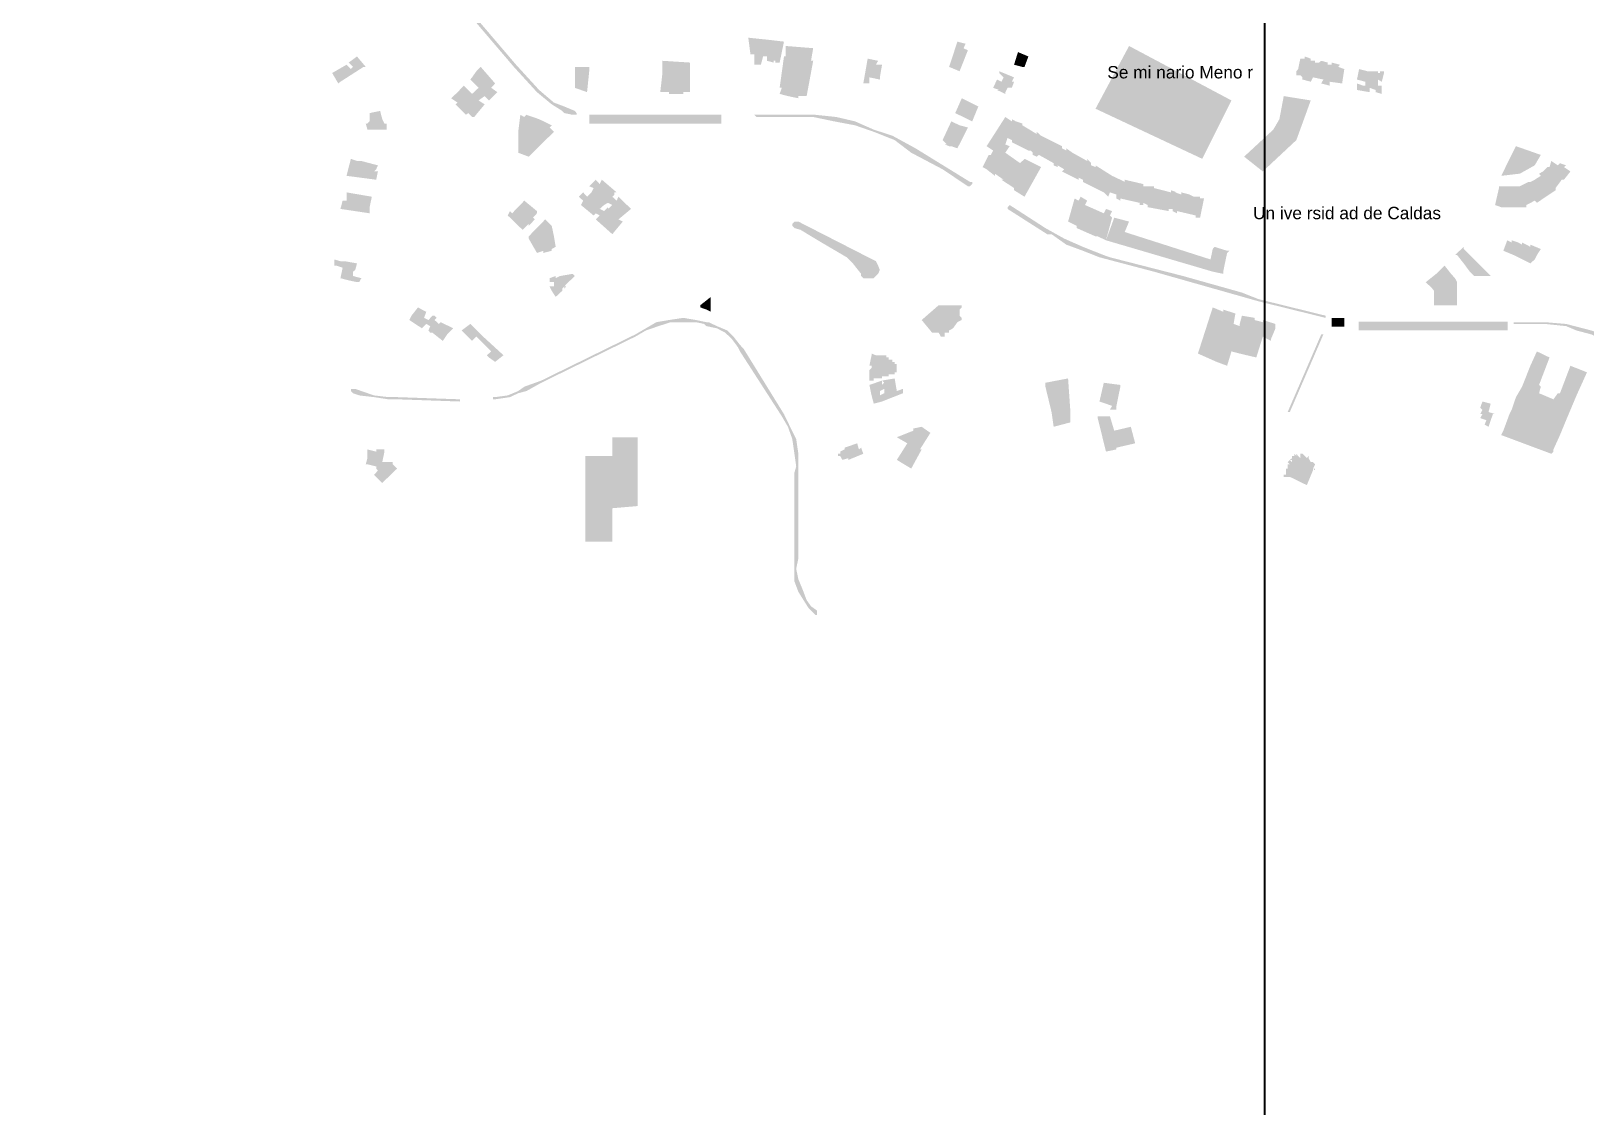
# Model space of a CAD drawing. Header units: millimetres. Extents: x -3588 to 75209, y -3737 to 38254.
# Drawn here: x 5306 to 6313, y 3224 to 3921 of the extents above; entities that cross this region are included whole.
import ezdxf

# ---------------------------------------------------------------- set-up
doc = ezdxf.new("R2010")
doc.units = ezdxf.units.MM
for name, color, linetype in [('H', 250, 'Continuous'), ('P', 253, 'Continuous'), ('T', 7, 'Continuous')]:
    doc.layers.add(name, color=color, linetype=linetype)

msp = doc.modelspace()

# ---------------------------------------------------------------- hatches: boundary and pattern name
at = {"layer": 'H', "linetype": 'Continuous'}
for points in [[(5657.933, 3867.053), (5656.524, 3867.053), (5651.163, 3868.173), (5649.755, 3869.582), (5642.969, 3873.823), (5633.383, 3881.728), (5618.419, 3898.1), (5579.178, 3944.111), (5523.565, 4007.918), (5493.927, 4043.19), (5488.565, 4049.975), (5481.796, 4056.745), (5473.602, 4062.106), (5464, 4066.059), (5455.822, 4070.3), (5446.508, 4071.42), (5436.905, 4072.829), (5393.711, 4075.661), (5313.549, 4082.431), (5305.643, 4083.839), (5305.643, 4084.976), (5306.779, 4084.976), (5308.188, 4084.976), (5393.711, 4078.206), (5436.905, 4075.661), (5446.508, 4074.253), (5455.822, 4072.829), (5465.424, 4068.892), (5475.01, 4064.651), (5482.916, 4057.881), (5489.702, 4051.096), (5496.471, 4044.326), (5524.974, 4009.326), (5580.587, 3945.519), (5619.828, 3899.508), (5634.791, 3883.137), (5644.394, 3874.959), (5651.163, 3872.414), (5657.933, 3869.582), (5659.069, 3868.173), (5659.069, 3867.053), (5657.933, 3867.053), (5657.933, 3867.053)], [(5783.834, 3915.608), (5782.426, 3904.87), (5779.881, 3904.87), (5778.473, 3899.508), (5774.248, 3899.508), (5774.248, 3906.294), (5771.703, 3906.294), (5770.295, 3917.017), (5783.834, 3915.608), (5783.834, 3915.608)], [(5793.436, 3914.472), (5790.619, 3900.917), (5787.787, 3900.917), (5787.787, 3902.053), (5786.667, 3902.053), (5786.667, 3900.917), (5782.426, 3902.053), (5782.426, 3904.87), (5783.834, 3915.608), (5793.436, 3914.472), (5793.436, 3914.472)], [(5794.572, 3911.655), (5812.352, 3910.231), (5810.944, 3902.053), (5812.352, 3902.053), (5808.112, 3879.184), (5802.75, 3879.184), (5802.75, 3877.775), (5795.981, 3879.184), (5790.619, 3880.592), (5792.028, 3884.545), (5790.619, 3884.545), (5793.436, 3904.87), (5794.572, 3904.87), (5794.572, 3911.655), (5794.572, 3911.655)], [(5912.568, 3908.823), (5907.19, 3895.284), (5900.421, 3898.1), (5905.782, 3914.472), (5911.143, 3913.064), (5909.735, 3910.231), (5912.568, 3908.823), (5912.568, 3908.823)], [(6064.427, 3838.534), (5995.275, 3871.006), (6017.008, 3911.655), (6083.343, 3876.367), (6064.427, 3838.534), (6064.427, 3838.534)], [(5522.445, 3898.1), (5521.021, 3898.1), (5506.073, 3888.498), (5504.649, 3887.378), (5500.696, 3894.147), (5510.026, 3899.508), (5512.843, 3896.692), (5514.251, 3898.1), (5511.435, 3900.917), (5516.796, 3904.87), (5522.445, 3898.1), (5522.445, 3898.1)], [(5732.462, 3900.917), (5732.462, 3881.728), (5728.221, 3881.728), (5728.221, 3880.592), (5718.907, 3880.592), (5718.907, 3881.728), (5713.273, 3881.728), (5714.682, 3894.147), (5714.682, 3902.053), (5732.462, 3900.917), (5732.462, 3900.917)], [(5856.955, 3899.508), (5855.547, 3891.331), (5855.547, 3889.906), (5848.761, 3891.331), (5848.761, 3887.378), (5844.808, 3887.378), (5846.216, 3895.284), (5847.641, 3903.461), (5854.41, 3902.053), (5853.002, 3899.508), (5856.955, 3899.508), (5856.955, 3899.508)], [(5951.793, 3904.87), (5949.264, 3898.1), (5947.84, 3898.1), (5942.479, 3899.508), (5945.023, 3907.702), (5951.793, 3904.87), (5951.793, 3904.87)], [(6137.548, 3902.053), (6137.548, 3900.917), (6136.14, 3891.331), (6134.715, 3888.498), (6129.354, 3889.906), (6129.354, 3891.331), (6127.946, 3892.739), (6125.401, 3892.739), (6125.401, 3894.147), (6125.401, 3895.284), (6126.537, 3896.692), (6127.946, 3903.461), (6130.762, 3903.461), (6130.762, 3904.87), (6134.715, 3903.461), (6134.715, 3902.053), (6137.548, 3902.053), (6137.548, 3902.053)], [(6156.464, 3896.692), (6155.04, 3887.378), (6146.862, 3888.498), (6146.862, 3885.969), (6141.501, 3887.378), (6142.909, 3889.906), (6136.14, 3891.331), (6137.548, 3900.917), (6140.093, 3900.917), (6141.501, 3902.053), (6145.726, 3900.917), (6145.726, 3899.508), (6148.27, 3899.508), (6148.27, 3900.917), (6153.632, 3899.508), (6152.511, 3898.1), (6156.464, 3896.692), (6156.464, 3896.692)], [(5607.697, 3881.728), (5602.32, 3876.367), (5599.503, 3879.184), (5595.55, 3876.367), (5599.503, 3873.823), (5592.734, 3865.645), (5591.325, 3865.645), (5588.781, 3868.173), (5587.372, 3867.053), (5580.587, 3873.823), (5581.995, 3874.959), (5577.77, 3877.775), (5581.995, 3881.728), (5585.948, 3885.969), (5591.325, 3880.592), (5595.55, 3884.545), (5590.189, 3889.906), (5591.325, 3891.331), (5594.142, 3895.284), (5596.959, 3898.1), (5606.273, 3887.378), (5603.744, 3884.545), (5607.697, 3881.728), (5607.697, 3881.728)], [(5667.247, 3898.1), (5667.247, 3895.284), (5665.838, 3881.728), (5657.933, 3884.545), (5657.933, 3898.1), (5667.247, 3898.1), (5667.247, 3898.1)], [(5942.479, 3891.331), (5941.07, 3888.498), (5942.479, 3888.498), (5941.07, 3884.545), (5939.662, 3884.545), (5938.254, 3884.545), (5936.845, 3881.728), (5936.845, 3880.592), (5931.468, 3883.137), (5932.892, 3883.137), (5928.94, 3884.545), (5931.468, 3889.906), (5934.301, 3888.498), (5935.709, 3891.331), (5932.892, 3894.147), (5932.892, 3895.284), (5942.479, 3891.331), (5942.479, 3891.331)], [(6173.956, 3895.284), (6172.836, 3884.545), (6172.836, 3881.728), (6164.642, 3883.137), (6164.642, 3884.545), (6164.642, 3887.378), (6168.595, 3885.969), (6170.003, 3885.969), (6170.003, 3888.498), (6164.642, 3889.906), (6166.051, 3896.692), (6171.412, 3895.284), (6173.956, 3895.284), (6173.956, 3895.284)], [(6182.15, 3895.284), (6182.15, 3894.147), (6180.742, 3888.498), (6178.197, 3889.906), (6178.197, 3885.969), (6180.742, 3885.969), (6180.742, 3883.137), (6180.742, 3880.592), (6176.789, 3881.728), (6176.789, 3883.137), (6172.836, 3884.545), (6173.956, 3895.284), (6178.197, 3895.284), (6178.197, 3894.147), (6179.606, 3894.147), (6179.606, 3895.284), (6182.15, 3895.284), (6182.15, 3895.284)], [(6125.401, 3850.681), (6103.668, 3830.356), (6091.537, 3839.943), (6110.438, 3857.451), (6114.391, 3864.22), (6117.223, 3879.184), (6134.715, 3876.367), (6125.401, 3850.681), (6125.401, 3850.681)], [(5535.984, 3857.451), (5524.974, 3857.451), (5523.565, 3857.451), (5522.445, 3861.404), (5523.565, 3861.404), (5524.974, 3862.812), (5524.974, 3868.173), (5531.759, 3869.582), (5533.168, 3864.22), (5534.576, 3861.404), (5535.984, 3861.404), (5535.984, 3857.451), (5535.984, 3857.451)], [(5915.384, 3862.812), (5904.374, 3868.173), (5908.615, 3877.775), (5919.337, 3872.414), (5915.384, 3862.812), (5915.384, 3862.812)], [(5626.597, 3867.053), (5634.791, 3864.22), (5642.969, 3860.267), (5641.561, 3858.859), (5644.394, 3856.042), (5628.022, 3839.943), (5621.236, 3842.487), (5621.236, 3856.042), (5622.644, 3867.053), (5625.189, 3865.645), (5626.597, 3867.053), (5626.597, 3867.053)], [(5667.247, 3861.404), (5752.787, 3861.404), (5752.787, 3867.053), (5667.247, 3867.053), (5667.247, 3861.404)], [(5913.976, 3820.754), (5912.568, 3820.754), (5896.196, 3831.765), (5875.871, 3842.487), (5865.133, 3850.681), (5851.594, 3856.042), (5839.447, 3860.267), (5825.892, 3862.812), (5812.352, 3865.645), (5798.797, 3865.645), (5785.242, 3865.645), (5775.656, 3865.645), (5774.248, 3867.053), (5775.656, 3867.053), (5790.619, 3867.053), (5801.342, 3867.053), (5813.761, 3867.053), (5827.316, 3865.645), (5839.447, 3862.812), (5851.594, 3857.451), (5863.724, 3853.498), (5878.688, 3845.32), (5913.976, 3823.571), (5915.384, 3823.571), (5915.384, 3822.163), (5913.976, 3820.754), (5913.976, 3820.754)], [(5912.568, 3858.859), (5905.782, 3845.32), (5901.829, 3846.728), (5900.421, 3846.728), (5897.604, 3847.849), (5899.013, 3847.849), (5896.196, 3850.681), (5901.829, 3862.812), (5907.19, 3860.267), (5912.568, 3858.859), (5912.568, 3858.859)], [(5936.845, 3865.645), (5941.07, 3862.812), (5941.07, 3864.22), (5943.615, 3862.812), (5943.615, 3861.404), (5938.254, 3852.089), (5936.845, 3847.849), (5939.662, 3846.728), (5936.845, 3842.487), (5946.432, 3835.718), (5949.264, 3838.534), (5959.987, 3833.173), (5949.264, 3813.985), (5942.479, 3818.21), (5942.479, 3819.618), (5934.301, 3824.995), (5935.709, 3824.995), (5930.06, 3828.932), (5930.06, 3827.524), (5924.699, 3831.765), (5922.154, 3833.173), (5926.107, 3841.079), (5927.515, 3841.079), (5928.94, 3843.896), (5924.699, 3846.728), (5936.845, 3865.645), (5936.845, 3865.645)], [(5947.84, 3860.267), (5957.17, 3854.634), (5957.17, 3856.042), (5959.987, 3853.498), (5962.803, 3852.089), (5973.542, 3846.728), (5973.542, 3845.32), (5976.359, 3843.896), (5976.359, 3845.32), (5980.311, 3842.487), (5989.914, 3837.126), (5989.914, 3838.534), (5992.442, 3835.718), (5992.442, 3834.309), (5995.275, 3833.173), (5995.275, 3834.309), (6005.997, 3827.524), (6011.359, 3824.995), (6014.191, 3823.571), (6014.191, 3824.995), (6026.322, 3822.163), (6026.322, 3820.754), (6029.139, 3820.754), (6033.092, 3820.754), (6033.092, 3819.618), (6044.102, 3816.801), (6044.102, 3818.21), (6048.055, 3816.801), (6046.647, 3816.801), (6050.888, 3815.393), (6050.888, 3816.801), (6056.249, 3815.393), (6058.794, 3813.985), (6063.019, 3813.985), (6063.019, 3812.848), (6065.563, 3812.848), (6063.019, 3800.43), (6061.61, 3800.43), (6060.202, 3800.43), (6060.202, 3801.838), (6048.055, 3804.67), (6048.055, 3803.246), (6045.239, 3804.67), (6045.239, 3806.079), (6042.694, 3806.079), (6042.694, 3804.67), (6029.139, 3807.199), (6029.139, 3808.607), (6026.322, 3810.032), (6026.322, 3808.607), (6023.778, 3808.607), (6023.778, 3810.032), (6011.359, 3812.848), (6011.359, 3811.44), (6008.814, 3812.848), (6008.814, 3815.393), (6004.589, 3816.801), (6003.453, 3813.985), (6000.636, 3816.801), (5989.914, 3822.163), (5987.081, 3823.571), (5987.081, 3824.995), (5984.264, 3826.404), (5984.264, 3824.995), (5973.542, 3830.356), (5974.95, 3831.765), (5970.709, 3834.309), (5970.709, 3833.173), (5968.165, 3834.309), (5968.165, 3835.718), (5958.578, 3841.079), (5957.17, 3839.943), (5954.625, 3841.079), (5954.625, 3842.487), (5953.217, 3843.896), (5951.793, 3843.896), (5941.07, 3849.257), (5941.07, 3850.681), (5938.254, 3852.089), (5943.615, 3861.404), (5943.615, 3862.812), (5947.84, 3861.404), (5947.84, 3860.267), (5947.84, 3860.267)], [(5516.796, 3837.126), (5518.204, 3837.126), (5519.613, 3837.126), (5530.351, 3834.309), (5529.215, 3831.765), (5527.806, 3830.356), (5530.351, 3830.356), (5529.215, 3824.995), (5510.026, 3827.524), (5511.435, 3833.173), (5512.843, 3838.534), (5516.796, 3837.126), (5516.796, 3837.126)], [(6283.774, 3841.079), (6279.821, 3834.309), (6270.219, 3828.932), (6258.088, 3827.524), (6267.674, 3846.728), (6283.774, 3841.079), (6283.774, 3841.079)], [(6290.543, 3837.126), (6294.784, 3834.309), (6296.193, 3835.718), (6300.146, 3834.309), (6298.737, 3833.173), (6302.962, 3830.356), (6298.737, 3824.995), (6297.313, 3824.995), (6293.36, 3819.618), (6293.36, 3818.21), (6281.229, 3810.032), (6279.821, 3811.44), (6274.46, 3808.607), (6274.46, 3807.199), (6266.266, 3807.199), (6258.088, 3807.199), (6254.135, 3808.607), (6256.664, 3819.618), (6256.664, 3820.754), (6262.041, 3820.754), (6266.266, 3820.754), (6269.098, 3820.754), (6270.219, 3820.754), (6273.035, 3822.163), (6275.868, 3823.571), (6276.988, 3823.571), (6279.821, 3824.995), (6283.774, 3827.524), (6282.638, 3828.932), (6285.182, 3830.356), (6287.999, 3833.173), (6289.423, 3833.173), (6290.543, 3837.126), (6290.543, 3837.126)], [(5685.043, 3816.801), (5683.619, 3816.801), (5683.619, 3815.393), (5682.21, 3813.985), (5685.043, 3811.44), (5686.163, 3813.985), (5694.357, 3806.079), (5686.163, 3799.293), (5679.394, 3806.079), (5682.21, 3808.607), (5679.394, 3810.032), (5676.849, 3808.607), (5668.671, 3816.801), (5670.079, 3819.618), (5667.247, 3820.754), (5671.488, 3824.995), (5674.032, 3822.163), (5675.441, 3824.995), (5685.043, 3816.801), (5685.043, 3816.801)], [(5526.398, 3813.985), (5524.974, 3807.199), (5524.974, 3803.246), (5506.073, 3806.079), (5507.482, 3811.44), (5510.026, 3811.44), (5510.026, 3816.801), (5526.398, 3813.985), (5526.398, 3813.985)], [(5633.383, 3804.67), (5633.383, 3803.246), (5630.838, 3800.43), (5631.975, 3799.293), (5628.022, 3795.068), (5628.022, 3796.477), (5624.069, 3792.524), (5614.467, 3801.838), (5615.875, 3804.67), (5617.283, 3803.246), (5625.189, 3811.44), (5633.383, 3804.67), (5633.383, 3804.67)], [(5668.671, 3816.801), (5676.849, 3808.607), (5674.032, 3806.079), (5676.849, 3804.67), (5679.394, 3807.199), (5679.394, 3806.079), (5686.163, 3799.293), (5688.996, 3797.885), (5682.21, 3789.707), (5671.488, 3799.293), (5674.032, 3801.838), (5671.488, 3803.246), (5670.079, 3801.838), (5661.886, 3808.607), (5663.294, 3811.44), (5660.477, 3813.985), (5663.294, 3816.801), (5665.838, 3813.985), (5668.671, 3816.801), (5668.671, 3816.801)], [(6100.851, 3747.633), (6144.318, 3736.911), (6144.318, 3735.502), (6100.851, 3746.225), (6033.092, 3765.429), (5997.82, 3774.744), (5987.081, 3778.969), (5976.359, 3782.921), (5966.756, 3789.707), (5963.94, 3789.707), (5938.254, 3806.079), (5938.254, 3807.199), (5939.662, 3808.607), (5962.803, 3793.66), (5974.95, 3786.874), (5987.081, 3781.513), (6000.636, 3776.152), (6004.589, 3774.744), (6052.008, 3762.597), (6090.113, 3751.874), (6100.851, 3747.633), (6100.851, 3747.633)], [(6005.997, 3800.43), (6002.044, 3785.754), (5996.683, 3788.283), (5995.275, 3788.283), (5983.128, 3793.66), (5983.128, 3795.068), (5977.495, 3797.885), (5981.72, 3812.848), (5984.264, 3811.44), (5985.673, 3813.985), (5989.914, 3811.44), (5988.489, 3808.607), (6000.636, 3803.246), (6002.044, 3806.079), (6005.997, 3804.67), (6004.589, 3801.838), (6005.997, 3800.43), (6005.997, 3800.43)], [(5642.969, 3795.068), (5644.394, 3788.283), (5645.514, 3781.513), (5642.969, 3780.105), (5642.969, 3778.969), (5637.608, 3777.56), (5637.608, 3778.969), (5633.383, 3777.56), (5628.022, 3786.874), (5628.022, 3788.283), (5638.744, 3799.293), (5642.969, 3795.068), (5642.969, 3795.068)], [(5847.641, 3761.188), (5844.808, 3761.188), (5843.4, 3762.597), (5843.4, 3764.021), (5838.038, 3770.791), (5834.086, 3774.744), (5817.714, 3784.346), (5804.159, 3792.524), (5800.206, 3793.66), (5798.797, 3795.068), (5798.797, 3796.477), (5800.206, 3797.885), (5802.75, 3797.885), (5853.002, 3772.199), (5854.41, 3769.382), (5855.547, 3766.55), (5854.41, 3764.021), (5851.594, 3761.188), (5850.169, 3761.188), (5847.641, 3761.188), (5847.641, 3761.188)], [(6014.191, 3791.115), (6069.788, 3773.335), (6071.213, 3780.105), (6072.333, 3781.513), (6080.527, 3778.969), (6081.935, 3778.969), (6080.527, 3777.56), (6077.982, 3765.429), (6077.982, 3764.021), (6071.213, 3765.429), (6002.044, 3785.754), (6007.406, 3800.43), (6017.008, 3797.885), (6014.191, 3791.115), (6014.191, 3791.115)], [(6251.302, 3762.597), (6249.894, 3762.597), (6240.58, 3762.597), (6237.763, 3765.429), (6233.81, 3770.791), (6229.569, 3776.152), (6228.161, 3776.152), (6233.81, 3781.513), (6233.81, 3780.105), (6239.172, 3774.744), (6240.58, 3773.335), (6243.124, 3770.791), (6245.941, 3767.958), (6251.302, 3762.597), (6251.302, 3762.597)], [(6276.988, 3770.791), (6266.266, 3776.152), (6259.496, 3778.969), (6262.041, 3785.754), (6264.857, 3784.346), (6264.857, 3785.754), (6269.098, 3784.346), (6271.627, 3782.921), (6271.627, 3784.346), (6274.46, 3782.921), (6276.988, 3781.513), (6276.988, 3782.921), (6283.774, 3780.105), (6281.229, 3776.152), (6279.821, 3773.335), (6276.988, 3770.791), (6276.988, 3770.791)], [(5519.613, 3761.188), (5518.204, 3758.644), (5516.796, 3758.644), (5511.435, 3759.78), (5506.073, 3761.188), (5507.482, 3767.958), (5503.241, 3769.382), (5502.121, 3769.382), (5502.121, 3773.335), (5506.073, 3772.199), (5508.89, 3772.199), (5516.796, 3770.791), (5515.66, 3766.55), (5514.251, 3765.429), (5514.251, 3762.597), (5519.613, 3761.188), (5519.613, 3761.188)], [(6229.569, 3758.644), (6229.569, 3743.696), (6221.391, 3743.696), (6214.606, 3743.696), (6214.606, 3753.011), (6213.486, 3754.419), (6209.245, 3758.644), (6216.014, 3764.021), (6221.391, 3769.382), (6225.616, 3764.021), (6228.161, 3761.188), (6229.569, 3758.644), (6229.569, 3758.644)], [(5645.514, 3749.058), (5642.969, 3753.011), (5641.561, 3755.827), (5644.394, 3755.827), (5644.394, 3758.644), (5641.561, 3758.644), (5641.561, 3761.188), (5645.514, 3762.597), (5645.514, 3761.188), (5648.346, 3762.597), (5656.524, 3764.021), (5657.933, 3762.597), (5652.299, 3757.235), (5651.163, 3755.827), (5652.299, 3755.827), (5651.163, 3754.419), (5651.163, 3755.827), (5649.755, 3754.419), (5649.755, 3753.011), (5645.514, 3749.058), (5645.514, 3749.058)], [(5746.017, 3739.455), (5743.184, 3740.864), (5739.232, 3742.272), (5739.232, 3743.696), (5746.017, 3749.058), (5746.017, 3739.455), (5746.017, 3739.455)], [(5558.854, 3740.864), (5561.67, 3739.455), (5560.262, 3735.502), (5563.095, 3734.094), (5565.623, 3736.911), (5567.048, 3736.911), (5568.456, 3735.502), (5567.048, 3734.094), (5569.864, 3731.55), (5571, 3732.686), (5579.178, 3728.733), (5575.225, 3724.78), (5572.409, 3720.539), (5565.623, 3725.9), (5564.215, 3725.9), (5563.095, 3727.309), (5564.215, 3730.141), (5561.67, 3731.55), (5558.854, 3728.733), (5550.676, 3734.094), (5552.084, 3736.911), (5556.309, 3742.272), (5558.854, 3740.864), (5558.854, 3740.864)], [(5909.735, 3743.696), (5908.615, 3743.696), (5908.615, 3742.272), (5907.19, 3740.864), (5907.19, 3736.911), (5908.615, 3735.502), (5908.615, 3734.094), (5905.782, 3732.686), (5902.966, 3728.733), (5900.421, 3727.309), (5900.421, 3725.9), (5897.604, 3725.9), (5897.604, 3723.372), (5895.06, 3723.372), (5893.651, 3725.9), (5889.41, 3725.9), (5882.641, 3734.094), (5893.651, 3743.696), (5900.421, 3743.696), (5908.615, 3743.696), (5909.735, 3743.696), (5909.735, 3743.696)], [(6080.527, 3704.455), (6073.741, 3706.984), (6061.61, 3712.361), (6071.213, 3742.272), (6077.982, 3739.455), (6077.982, 3740.864), (6085.888, 3738.319), (6084.752, 3731.55), (6088.705, 3730.141), (6083.343, 3713.769), (6080.527, 3704.455), (6080.527, 3704.455)], [(5594.142, 3723.372), (5591.325, 3720.539), (5584.54, 3727.309), (5590.189, 3731.55), (5596.959, 3724.78), (5610.514, 3712.361), (5611.65, 3711.225), (5606.273, 3706.984), (5602.32, 3709.816), (5600.911, 3711.225), (5603.744, 3713.769), (5594.142, 3723.372), (5594.142, 3723.372)], [(5606.273, 3682.722), (5604.864, 3682.722), (5604.864, 3684.131), (5606.273, 3684.131), (5614.467, 3685.251), (5621.236, 3688.083), (5625.189, 3690.9), (5636.2, 3694.853), (5697.174, 3724.78), (5703.943, 3728.733), (5710.729, 3732.686), (5718.907, 3734.094), (5728.221, 3735.502), (5736.415, 3734.094), (5743.184, 3732.686), (5744.593, 3732.686), (5749.97, 3730.141), (5756.74, 3727.309), (5760.693, 3723.372), (5764.917, 3717.994), (5767.462, 3715.178), (5793.436, 3673.12), (5797.389, 3664.926), (5801.342, 3657.02), (5802.75, 3647.434), (5802.75, 3639.24), (5802.75, 3635.287), (5802.75, 3583.627), (5802.75, 3579.674), (5801.342, 3572.905), (5802.75, 3566.135), (5805.567, 3559.35), (5808.112, 3552.58), (5810.944, 3548.627), (5814.897, 3545.81), (5814.897, 3544.386), (5814.897, 3542.978), (5813.761, 3542.978), (5809.52, 3547.219), (5806.991, 3551.172), (5802.75, 3557.941), (5800.206, 3564.711), (5800.206, 3572.905), (5800.206, 3579.674), (5800.206, 3583.627), (5800.206, 3635.287), (5801.342, 3639.24), (5800.206, 3647.434), (5798.797, 3657.02), (5795.981, 3664.926), (5792.028, 3671.712), (5764.917, 3713.769), (5763.509, 3716.586), (5759.556, 3721.947), (5755.331, 3725.9), (5749.97, 3728.733), (5743.184, 3730.141), (5741.776, 3731.55), (5736.415, 3732.686), (5728.221, 3732.686), (5720.043, 3732.686), (5712.137, 3730.141), (5703.943, 3727.309), (5697.174, 3723.372), (5636.2, 3693.445), (5626.597, 3688.083), (5621.236, 3686.659), (5615.875, 3684.131), (5606.273, 3682.722), (5606.273, 3682.722)], [(6111.862, 3731.55), (6111.862, 3728.733), (6109.029, 3721.947), (6109.029, 3720.539), (6103.668, 3723.372), (6099.443, 3709.816), (6088.705, 3712.361), (6083.343, 3713.769), (6088.705, 3730.141), (6088.705, 3731.55), (6090.113, 3736.911), (6098.307, 3735.502), (6098.307, 3734.094), (6103.668, 3732.686), (6103.668, 3734.094), (6111.862, 3731.55), (6111.862, 3731.55)], [(6148.27, 3729.853), (6156.464, 3729.853), (6156.464, 3735.502), (6148.27, 3735.502), (6148.27, 3729.853)], [(6165.778, 3727.309), (6262.313, 3727.309), (6262.313, 3732.958), (6165.778, 3732.958), (6165.778, 3727.309)], [(6352.926, 3701.623), (6343.612, 3708.408), (6335.434, 3715.178), (6325.832, 3720.539), (6316.517, 3724.78), (6306.915, 3727.309), (6300.146, 3730.141), (6286.591, 3731.55), (6266.266, 3731.55), (6266.266, 3732.686), (6286.591, 3732.686), (6300.146, 3731.55), (6316.517, 3727.309), (6327.24, 3723.372), (6336.842, 3716.586), (6354.334, 3703.047), (6352.926, 3701.623), (6352.926, 3701.623)], [(6121.176, 3674.528), (6119.768, 3674.528), (6141.501, 3724.78), (6142.909, 3724.78), (6121.176, 3674.528), (6121.176, 3674.528)], [(5866.541, 3700.214), (5865.133, 3700.214), (5865.133, 3698.806), (5863.724, 3698.806), (5862.316, 3698.806), (5861.18, 3698.806), (5861.18, 3697.67), (5859.771, 3697.67), (5858.363, 3697.67), (5856.955, 3697.67), (5856.955, 3696.261), (5855.547, 3696.261), (5854.41, 3696.261), (5851.594, 3696.261), (5851.594, 3694.853), (5850.169, 3694.853), (5848.761, 3694.853), (5848.761, 3696.261), (5848.761, 3701.623), (5850.169, 3703.047), (5850.169, 3704.455), (5848.761, 3704.455), (5850.169, 3711.225), (5850.169, 3712.361), (5853.002, 3711.225), (5855.547, 3711.225), (5858.363, 3711.225), (5859.771, 3711.225), (5859.771, 3709.816), (5861.18, 3709.816), (5861.18, 3708.408), (5862.316, 3708.408), (5863.724, 3708.408), (5863.724, 3706.984), (5865.133, 3706.984), (5865.133, 3705.576), (5866.541, 3705.576), (5866.541, 3704.455), (5866.541, 3703.047), (5866.541, 3700.214), (5866.541, 3700.214)], [(6313.685, 3700.214), (6306.915, 3685.251), (6300.146, 3669.167), (6296.193, 3659.565), (6291.952, 3650.251), (6291.952, 3648.842), (6290.543, 3647.434), (6258.088, 3659.565), (6259.496, 3662.397), (6263.449, 3673.12), (6264.857, 3675.937), (6267.674, 3684.131), (6271.627, 3690.9), (6276.988, 3704.455), (6281.229, 3713.769), (6289.423, 3709.816), (6282.638, 3692.036), (6283.774, 3690.9), (6282.638, 3686.659), (6291.952, 3682.722), (6294.784, 3686.659), (6296.193, 3686.659), (6302.962, 3704.455), (6313.685, 3700.214), (6313.685, 3700.214)], [(5583.419, 3682.722), (5583.419, 3681.298), (5542.77, 3682.722), (5537.121, 3682.722), (5527.806, 3684.131), (5518.204, 3685.251), (5514.251, 3686.659), (5512.843, 3688.083), (5512.843, 3689.492), (5514.251, 3689.492), (5515.66, 3689.492), (5519.613, 3688.083), (5527.806, 3685.251), (5537.121, 3684.131), (5542.77, 3684.131), (5583.419, 3682.722), (5583.419, 3682.722)], [(5865.133, 3696.261), (5866.541, 3688.083), (5870.494, 3689.492), (5870.494, 3686.659), (5856.955, 3681.298), (5851.594, 3679.89), (5850.169, 3685.251), (5848.761, 3692.036), (5856.955, 3694.853), (5856.955, 3692.036), (5858.363, 3689.492), (5855.547, 3688.083), (5855.547, 3685.251), (5858.363, 3686.659), (5858.363, 3689.492), (5856.955, 3692.036), (5858.363, 3693.445), (5856.955, 3694.853), (5865.133, 3696.261), (5865.133, 3696.261)], [(5978.903, 3675.937), (5978.903, 3667.759), (5968.165, 3664.926), (5966.756, 3674.528), (5962.803, 3690.9), (5962.803, 3693.445), (5977.495, 3696.261), (5978.903, 3675.937), (5978.903, 3675.937)], [(6011.359, 3692.036), (6011.359, 3690.9), (6008.814, 3678.481), (6008.814, 3675.937), (6004.589, 3675.937), (6005.997, 3678.481), (5997.82, 3681.298), (6000.636, 3693.445), (6011.359, 3692.036), (6011.359, 3692.036)], [(6251.302, 3679.89), (6249.894, 3674.528), (6254.135, 3673.12), (6252.711, 3673.12), (6249.894, 3664.926), (6247.349, 3666.334), (6248.486, 3669.167), (6244.533, 3670.575), (6245.941, 3673.12), (6244.533, 3673.12), (6245.941, 3675.937), (6244.533, 3677.345), (6245.941, 3681.298), (6251.302, 3679.89), (6251.302, 3679.89)], [(6018.144, 3664.926), (6020.961, 3654.204), (6008.814, 3651.387), (6008.814, 3650.251), (6002.044, 3648.842), (5996.683, 3670.575), (5996.683, 3671.712), (6004.589, 3671.712), (6007.406, 3662.397), (6018.144, 3664.926), (6018.144, 3664.926)], [(5664.718, 3590.413), (5664.718, 3646.01), (5682.21, 3646.01), (5682.21, 3658.157), (5698.582, 3658.157), (5698.582, 3613.554), (5682.21, 3612.146), (5682.21, 3590.413), (5664.718, 3590.413), (5664.718, 3590.413)], [(5882.641, 3650.251), (5875.871, 3637.832), (5866.541, 3643.481), (5873.327, 3654.204), (5866.541, 3658.157), (5877.28, 3662.397), (5877.28, 3663.806), (5882.641, 3664.926), (5888.29, 3660.973), (5881.505, 3650.251), (5882.641, 3650.251), (5882.641, 3650.251)], [(5534.576, 3650.251), (5534.576, 3648.842), (5533.168, 3642.073), (5539.937, 3642.073), (5539.937, 3640.648), (5541.346, 3639.24), (5542.77, 3637.832), (5534.576, 3629.926), (5533.168, 3628.518), (5527.806, 3633.879), (5529.215, 3635.287), (5530.351, 3636.696), (5529.215, 3637.832), (5529.215, 3639.24), (5523.565, 3640.648), (5522.445, 3640.648), (5523.565, 3644.601), (5523.565, 3650.251), (5529.215, 3648.842), (5529.215, 3650.251), (5534.576, 3650.251), (5534.576, 3650.251)], [(5844.808, 3647.434), (5835.222, 3643.481), (5835.222, 3644.601), (5831.269, 3643.481), (5829.845, 3646.01), (5828.436, 3646.01), (5828.436, 3647.434), (5829.845, 3647.434), (5829.845, 3648.842), (5832.677, 3650.251), (5832.677, 3651.387), (5840.855, 3654.204), (5841.991, 3650.251), (5843.4, 3651.387), (5844.808, 3647.434), (5844.808, 3647.434)], [(6132.187, 3627.109), (6121.176, 3632.471), (6119.768, 3632.471), (6117.223, 3632.471), (6117.223, 3633.879), (6118.632, 3633.879), (6118.632, 3635.287), (6118.632, 3636.696), (6118.632, 3637.832), (6119.768, 3637.832), (6119.768, 3639.24), (6119.768, 3640.648), (6121.176, 3640.648), (6119.768, 3642.073), (6121.176, 3643.481), (6122.584, 3642.073), (6122.584, 3643.481), (6121.176, 3643.481), (6122.584, 3644.601), (6122.584, 3646.01), (6123.993, 3646.01), (6123.993, 3647.434), (6125.401, 3646.01), (6125.401, 3647.434), (6126.537, 3646.01), (6127.946, 3644.601), (6127.946, 3646.01), (6129.354, 3646.01), (6127.946, 3646.01), (6127.946, 3647.434), (6129.354, 3647.434), (6132.187, 3644.601), (6133.307, 3646.01), (6133.307, 3644.601), (6134.715, 3642.073), (6136.14, 3642.073), (6136.14, 3640.648), (6136.14, 3642.073), (6137.548, 3640.648), (6136.14, 3637.832), (6137.548, 3637.832), (6137.548, 3639.24), (6137.548, 3637.832), (6137.548, 3636.696), (6136.14, 3637.832), (6136.14, 3636.696), (6132.187, 3627.109), (6132.187, 3627.109)]]:
    msp.add_hatch(color=256, dxfattribs=at).paths.add_polyline_path(points)

# ---------------------------------------------------------------- linework, layer by layer
at = {"layer": 'P', "const_width": 1.2}
msp.add_lwpolyline([(6104.804, -520.269), (6104.804, 8805.959)], dxfattribs=at)

# ---------------------------------------------------------------- texts
at = {"layer": 'T', "char_height": 8.00186, "attachment_point": 1}
for s, insert in [('{\\fArial|b0|i0|c0|p18;Se mi nario Meno r}', (6002.909, 3898.644)), ('{\\fArial|b0|i0|c0|p18;Un ive rsid ad de Caldas}', (6097.331, 3807.423))]:
    msp.add_mtext(s, dxfattribs=dict(at, insert=insert))

doc.saveas('drawing.dxf')
